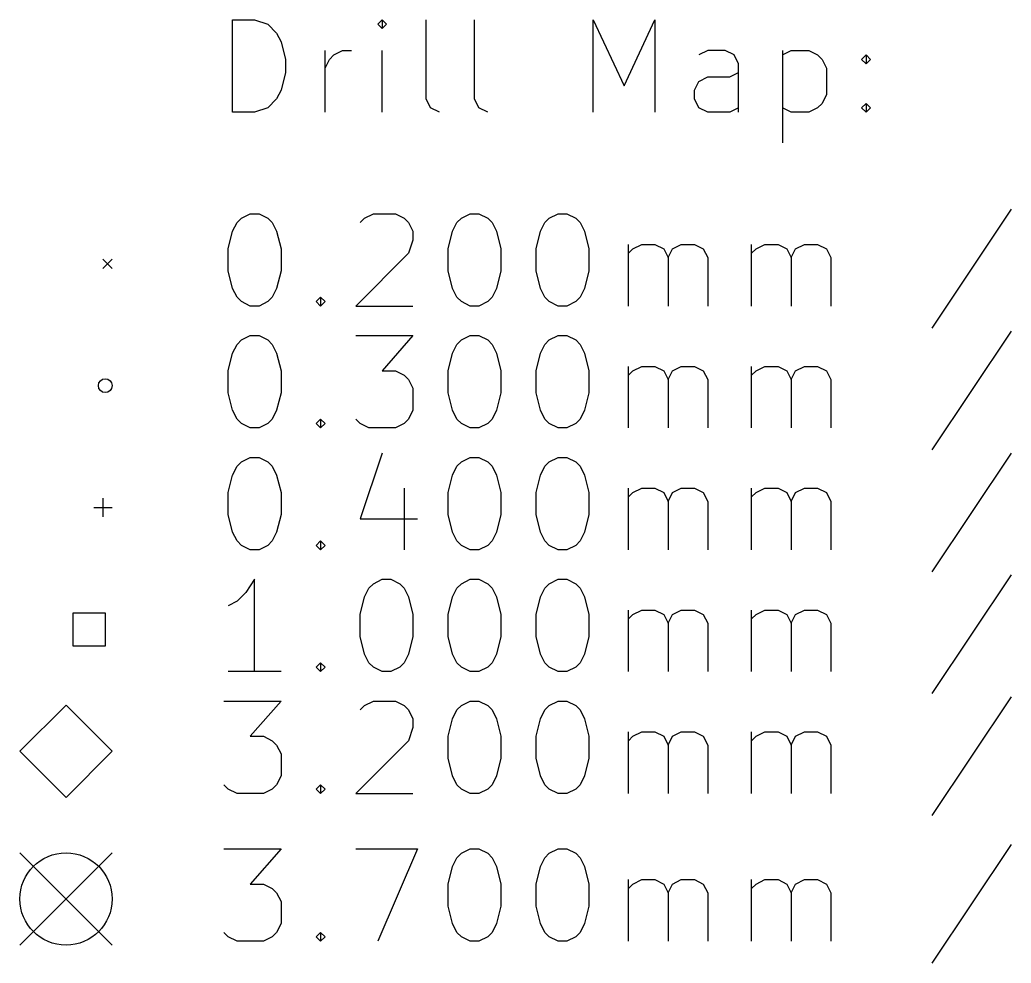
# Model space of a CAD drawing. Extents: x -2 to 90, y -118 to 0.
# Drawn here: x -2.08 to 19.39, y -117.52 to -97.08 of the extents above; entities that cross this region are included whole.
import ezdxf

# ---------------------------------------------------------------- set-up
doc = ezdxf.new("R2010")
doc.units = 0
doc.layers.add('BLACK', color=7, linetype='CONTINUOUS')

msp = doc.modelspace()

# ---------------------------------------------------------------- linework, layer by layer
at = {"layer": 'BLACK', "linetype": 'CONTINUOUS'}
for p, q in [((2.532768, -99.079838), (2.532768, -97.079838)), ((2.532768, -97.079838), (3.008958, -97.079838)), ((3.008958, -97.079838), (3.294673, -97.175076)), ((3.294673, -97.175076), (3.485149, -97.365552)), ((5.770863, -97.079838), (5.675625, -97.175076)), ((5.675625, -97.175076), (5.770863, -97.270314)), ((5.866101, -97.175076), (5.770863, -97.079838)), ((5.770863, -97.079838), (5.770863, -97.270314)), ((5.770863, -97.270314), (5.866101, -97.175076)), ((6.723244, -98.794123), (6.723244, -97.079838)), ((7.770863, -98.794123), (7.770863, -97.079838)), ((10.342292, -99.079838), (10.342292, -97.079838)), ((10.342292, -97.079838), (11.008959, -98.508409)), ((11.008959, -98.508409), (11.675625, -97.079838)), ((11.675625, -97.079838), (11.675625, -99.079838)), ((3.485149, -97.365552), (3.580387, -97.556028)), ((3.580387, -97.556028), (3.675625, -97.93698)), ((4.532768, -99.079838), (4.532768, -97.746504)), ((4.628006, -97.93698), (4.723244, -97.841742)), ((4.723244, -97.841742), (4.91372, -97.746504)), ((4.91372, -97.746504), (5.104197, -97.746504)), ((5.770863, -99.079838), (5.770863, -97.746504)), ((12.818482, -97.746504), (12.628006, -97.841742)), ((13.199435, -97.746504), (12.818482, -97.746504)), ((13.389911, -97.841742), (13.199435, -97.746504)), ((13.485149, -98.032219), (13.389911, -97.841742)), ((14.43753, -97.746504), (14.43753, -99.746504)), ((14.43753, -97.841742), (14.628006, -97.746504)), ((14.628006, -97.746504), (15.008959, -97.746504)), ((15.008959, -97.746504), (15.199435, -97.841742)), ((15.199435, -97.841742), (15.294673, -97.93698)), ((16.151816, -97.93698), (16.247054, -97.841742)), ((16.247054, -97.841742), (16.342292, -97.93698)), ((16.247054, -97.841742), (16.247054, -98.032219)), ((3.675625, -97.93698), (3.675625, -98.222695)), ((4.532768, -98.127457), (4.628006, -97.93698)), ((13.485149, -99.079838), (13.485149, -98.032219)), ((15.294673, -97.93698), (15.389911, -98.127457)), ((16.247054, -98.032219), (16.151816, -97.93698)), ((16.342292, -97.93698), (16.247054, -98.032219)), ((3.675625, -98.222695), (3.580387, -98.603647)), ((13.294673, -98.317933), (13.485149, -98.222695)), ((15.389911, -98.127457), (15.389911, -98.698885)), ((12.532768, -98.603647), (12.628006, -98.413171)), ((12.628006, -98.413171), (12.818482, -98.317933)), ((12.818482, -98.317933), (13.294673, -98.317933)), ((3.580387, -98.603647), (3.485149, -98.794123)), ((12.532768, -98.794123), (12.532768, -98.603647)), ((15.389911, -98.698885), (15.294673, -98.889361)), ((3.485149, -98.794123), (3.294673, -98.9846)), ((6.818482, -98.9846), (6.723244, -98.794123)), ((7.866101, -98.9846), (7.770863, -98.794123)), ((12.628006, -98.9846), (12.532768, -98.794123)), ((15.294673, -98.889361), (15.199435, -98.9846)), ((16.151816, -98.9846), (16.247054, -98.889361)), ((16.247054, -98.889361), (16.342292, -98.9846)), ((16.247054, -98.889361), (16.247054, -99.079838)), ((3.008958, -99.079838), (2.532768, -99.079838)), ((3.294673, -98.9846), (3.008958, -99.079838)), ((7.008958, -99.079838), (6.818482, -98.9846)), ((8.056577, -99.079838), (7.866101, -98.9846)), ((12.818482, -99.079838), (12.628006, -98.9846)), ((13.294673, -99.079838), (12.818482, -99.079838)), ((13.485149, -98.9846), (13.294673, -99.079838)), ((14.628006, -99.079838), (14.43753, -98.9846)), ((15.008959, -99.079838), (14.628006, -99.079838)), ((15.199435, -98.9846), (15.008959, -99.079838)), ((16.247054, -99.079838), (16.151816, -98.9846)), ((16.342292, -98.9846), (16.247054, -99.079838)), ((2.723244, -101.375076), (2.91372, -101.279838)), ((2.91372, -101.279838), (3.104197, -101.279838)), ((3.104197, -101.279838), (3.294673, -101.375076)), ((5.389911, -101.375076), (5.580387, -101.279838)), ((5.580387, -101.279838), (6.056578, -101.279838)), ((6.056578, -101.279838), (6.247054, -101.375076)), ((7.485149, -101.375076), (7.675625, -101.279838)), ((7.675625, -101.279838), (7.866102, -101.279838)), ((7.866102, -101.279838), (8.056578, -101.375076)), ((9.389911, -101.375076), (9.580387, -101.279838)), ((9.580387, -101.279838), (9.770864, -101.279838)), ((9.770864, -101.279838), (9.96134, -101.375076)), ((19.389912, -101.1846), (17.675627, -103.756028)), ((2.532768, -101.66079), (2.628006, -101.470314)), ((2.628006, -101.470314), (2.723244, -101.375076)), ((3.294673, -101.375076), (3.389911, -101.470314)), ((3.389911, -101.470314), (3.485149, -101.66079)), ((5.294673, -101.470314), (5.389911, -101.375076)), ((6.247054, -101.375076), (6.342292, -101.470314)), ((6.342292, -101.470314), (6.43753, -101.66079)), ((7.294673, -101.66079), (7.389911, -101.470314)), ((7.389911, -101.470314), (7.485149, -101.375076)), ((8.056578, -101.375076), (8.151816, -101.470314)), ((8.151816, -101.470314), (8.247054, -101.66079)), ((9.199435, -101.66079), (9.294673, -101.470314)), ((9.294673, -101.470314), (9.389911, -101.375076)), ((9.96134, -101.375076), (10.056578, -101.470314)), ((10.056578, -101.470314), (10.151816, -101.66079)), ((2.43753, -102.041742), (2.532768, -101.66079)), ((3.485149, -101.66079), (3.580387, -102.041742)), ((6.43753, -101.66079), (6.43753, -101.851266)), ((7.199435, -102.041742), (7.294673, -101.66079)), ((8.247054, -101.66079), (8.342292, -102.041742)), ((9.104197, -102.041742), (9.199435, -101.66079)), ((10.151816, -101.66079), (10.247054, -102.041742)), ((6.43753, -101.851266), (6.342292, -102.13698)), ((11.104197, -103.279838), (11.104197, -101.946504)), ((11.199435, -102.041742), (11.389911, -101.946504)), ((11.389911, -101.946504), (11.675626, -101.946504)), ((11.675626, -101.946504), (11.866102, -102.041742)), ((12.056578, -102.041742), (12.247054, -101.946504)), ((12.247054, -101.946504), (12.532768, -101.946504)), ((12.532768, -101.946504), (12.723245, -102.041742)), ((13.770864, -103.279838), (13.770864, -101.946504)), ((13.866102, -102.041742), (14.056578, -101.946504)), ((14.056578, -101.946504), (14.342293, -101.946504)), ((14.342293, -101.946504), (14.532769, -102.041742)), ((14.723245, -102.041742), (14.913721, -101.946504)), ((14.913721, -101.946504), (15.199435, -101.946504)), ((15.199435, -101.946504), (15.389912, -102.041742)), ((2.43753, -102.517933), (2.43753, -102.041742)), ((3.580387, -102.041742), (3.580387, -102.517933)), ((6.342292, -102.13698), (5.199435, -103.279838)), ((7.199435, -102.517933), (7.199435, -102.041742)), ((8.342292, -102.041742), (8.342292, -102.517933)), ((9.104197, -102.517933), (9.104197, -102.041742)), ((10.247054, -102.041742), (10.247054, -102.517933)), ((11.104197, -102.13698), (11.199435, -102.041742)), ((11.866102, -102.041742), (11.96134, -102.232219)), ((11.96134, -102.232219), (12.056578, -102.041742)), ((12.723245, -102.041742), (12.818483, -102.232219)), ((13.770864, -102.13698), (13.866102, -102.041742)), ((14.532769, -102.041742), (14.628007, -102.232219)), ((14.628007, -102.232219), (14.723245, -102.041742)), ((15.389912, -102.041742), (15.48515, -102.232219)), ((-0.275, -102.265), (-0.075, -102.465)), ((-0.075, -102.265), (-0.275, -102.465)), ((11.96134, -102.232219), (11.96134, -103.279838)), ((12.818483, -102.232219), (12.818483, -103.279838)), ((14.628007, -102.232219), (14.628007, -103.279838)), ((15.48515, -102.232219), (15.48515, -103.279838)), ((2.532768, -102.898885), (2.43753, -102.517933)), ((3.580387, -102.517933), (3.485149, -102.898885)), ((7.294673, -102.898885), (7.199435, -102.517933)), ((8.342292, -102.517933), (8.247054, -102.898885)), ((9.199435, -102.898885), (9.104197, -102.517933)), ((10.247054, -102.517933), (10.151816, -102.898885)), ((2.628006, -103.089361), (2.532768, -102.898885)), ((3.485149, -102.898885), (3.389911, -103.089361)), ((7.389911, -103.089361), (7.294673, -102.898885)), ((8.247054, -102.898885), (8.151816, -103.089361)), ((9.294673, -103.089361), (9.199435, -102.898885)), ((10.151816, -102.898885), (10.056578, -103.089361)), ((2.723244, -103.1846), (2.628006, -103.089361)), ((2.91372, -103.279838), (2.723244, -103.1846)), ((3.294673, -103.1846), (3.104197, -103.279838)), ((3.389911, -103.089361), (3.294673, -103.1846)), ((4.342292, -103.1846), (4.43753, -103.089361)), ((4.43753, -103.279838), (4.342292, -103.1846)), ((4.43753, -103.089361), (4.532768, -103.1846)), ((4.43753, -103.089361), (4.43753, -103.279838)), ((4.532768, -103.1846), (4.43753, -103.279838)), ((7.485149, -103.1846), (7.389911, -103.089361)), ((7.675625, -103.279838), (7.485149, -103.1846)), ((8.056578, -103.1846), (7.866102, -103.279838)), ((8.151816, -103.089361), (8.056578, -103.1846)), ((9.389911, -103.1846), (9.294673, -103.089361)), ((9.580387, -103.279838), (9.389911, -103.1846)), ((9.96134, -103.1846), (9.770864, -103.279838)), ((10.056578, -103.089361), (9.96134, -103.1846)), ((3.104197, -103.279838), (2.91372, -103.279838)), ((5.199435, -103.279838), (6.43753, -103.279838)), ((7.866102, -103.279838), (7.675625, -103.279838)), ((9.770864, -103.279838), (9.580387, -103.279838)), ((19.389912, -103.8246), (17.675627, -106.396028)), ((2.628006, -104.110314), (2.723244, -104.015076)), ((2.723244, -104.015076), (2.91372, -103.919838)), ((2.91372, -103.919838), (3.104197, -103.919838)), ((3.104197, -103.919838), (3.294673, -104.015076)), ((3.294673, -104.015076), (3.389911, -104.110314)), ((5.199435, -103.919838), (6.43753, -103.919838)), ((6.43753, -103.919838), (5.770863, -104.681742)), ((7.389911, -104.110314), (7.485149, -104.015076)), ((7.485149, -104.015076), (7.675625, -103.919838)), ((7.675625, -103.919838), (7.866102, -103.919838)), ((7.866102, -103.919838), (8.056578, -104.015076)), ((8.056578, -104.015076), (8.151816, -104.110314)), ((9.294673, -104.110314), (9.389911, -104.015076)), ((9.389911, -104.015076), (9.580387, -103.919838)), ((9.580387, -103.919838), (9.770864, -103.919838)), ((9.770864, -103.919838), (9.96134, -104.015076)), ((9.96134, -104.015076), (10.056578, -104.110314)), ((2.43753, -104.681742), (2.532768, -104.30079)), ((2.532768, -104.30079), (2.628006, -104.110314)), ((3.389911, -104.110314), (3.485149, -104.30079)), ((3.485149, -104.30079), (3.580387, -104.681742)), ((7.199435, -104.681742), (7.294673, -104.30079)), ((7.294673, -104.30079), (7.389911, -104.110314)), ((8.151816, -104.110314), (8.247054, -104.30079)), ((8.247054, -104.30079), (8.342292, -104.681742)), ((9.104197, -104.681742), (9.199435, -104.30079)), ((9.199435, -104.30079), (9.294673, -104.110314)), ((10.056578, -104.110314), (10.151816, -104.30079)), ((10.151816, -104.30079), (10.247054, -104.681742)), ((2.43753, -105.157933), (2.43753, -104.681742)), ((3.580387, -104.681742), (3.580387, -105.157933)), ((5.770863, -104.681742), (6.056578, -104.681742)), ((6.056578, -104.681742), (6.247054, -104.77698)), ((7.199435, -105.157933), (7.199435, -104.681742)), ((8.342292, -104.681742), (8.342292, -105.157933)), ((9.104197, -105.157933), (9.104197, -104.681742)), ((10.247054, -104.681742), (10.247054, -105.157933)), ((11.104197, -105.919838), (11.104197, -104.586504)), ((11.104197, -104.77698), (11.199435, -104.681742)), ((11.199435, -104.681742), (11.389911, -104.586504)), ((11.389911, -104.586504), (11.675626, -104.586504)), ((11.675626, -104.586504), (11.866102, -104.681742)), ((11.866102, -104.681742), (11.96134, -104.872219)), ((11.96134, -104.872219), (12.056578, -104.681742)), ((12.056578, -104.681742), (12.247054, -104.586504)), ((12.247054, -104.586504), (12.532768, -104.586504)), ((12.532768, -104.586504), (12.723245, -104.681742)), ((12.723245, -104.681742), (12.818483, -104.872219)), ((13.770864, -105.919838), (13.770864, -104.586504)), ((13.770864, -104.77698), (13.866102, -104.681742)), ((13.866102, -104.681742), (14.056578, -104.586504)), ((14.056578, -104.586504), (14.342293, -104.586504)), ((14.342293, -104.586504), (14.532769, -104.681742)), ((14.532769, -104.681742), (14.628007, -104.872219)), ((14.628007, -104.872219), (14.723245, -104.681742)), ((14.723245, -104.681742), (14.913721, -104.586504)), ((14.913721, -104.586504), (15.199435, -104.586504)), ((15.199435, -104.586504), (15.389912, -104.681742)), ((15.389912, -104.681742), (15.48515, -104.872219)), ((6.247054, -104.77698), (6.342292, -104.872219)), ((6.342292, -104.872219), (6.43753, -105.062695)), ((11.96134, -104.872219), (11.96134, -105.919838)), ((12.818483, -104.872219), (12.818483, -105.919838)), ((14.628007, -104.872219), (14.628007, -105.919838)), ((15.48515, -104.872219), (15.48515, -105.919838)), ((2.532768, -105.538885), (2.43753, -105.157933)), ((3.580387, -105.157933), (3.485149, -105.538885)), ((6.43753, -105.062695), (6.43753, -105.538885)), ((7.294673, -105.538885), (7.199435, -105.157933)), ((8.342292, -105.157933), (8.247054, -105.538885)), ((9.199435, -105.538885), (9.104197, -105.157933)), ((10.247054, -105.157933), (10.151816, -105.538885)), ((2.628006, -105.729361), (2.532768, -105.538885)), ((3.485149, -105.538885), (3.389911, -105.729361)), ((6.43753, -105.538885), (6.342292, -105.729361)), ((7.389911, -105.729361), (7.294673, -105.538885)), ((8.247054, -105.538885), (8.151816, -105.729361)), ((9.294673, -105.729361), (9.199435, -105.538885)), ((10.151816, -105.538885), (10.056578, -105.729361)), ((2.723244, -105.8246), (2.628006, -105.729361)), ((3.389911, -105.729361), (3.294673, -105.8246)), ((4.342292, -105.8246), (4.43753, -105.729361)), ((4.43753, -105.729361), (4.532768, -105.8246)), ((4.43753, -105.729361), (4.43753, -105.919838)), ((5.294673, -105.8246), (5.199435, -105.729361)), ((6.342292, -105.729361), (6.247054, -105.8246)), ((7.485149, -105.8246), (7.389911, -105.729361)), ((8.151816, -105.729361), (8.056578, -105.8246)), ((9.389911, -105.8246), (9.294673, -105.729361)), ((10.056578, -105.729361), (9.96134, -105.8246)), ((2.91372, -105.919838), (2.723244, -105.8246)), ((3.104197, -105.919838), (2.91372, -105.919838)), ((3.294673, -105.8246), (3.104197, -105.919838)), ((4.43753, -105.919838), (4.342292, -105.8246)), ((4.532768, -105.8246), (4.43753, -105.919838)), ((5.485149, -105.919838), (5.294673, -105.8246)), ((6.056578, -105.919838), (5.485149, -105.919838)), ((6.247054, -105.8246), (6.056578, -105.919838)), ((7.675625, -105.919838), (7.485149, -105.8246)), ((7.866102, -105.919838), (7.675625, -105.919838)), ((8.056578, -105.8246), (7.866102, -105.919838)), ((9.580387, -105.919838), (9.389911, -105.8246)), ((9.770864, -105.919838), (9.580387, -105.919838)), ((9.96134, -105.8246), (9.770864, -105.919838)), ((5.770863, -106.4646), (5.294673, -107.893171)), ((19.389912, -106.4646), (17.675627, -109.036028)), ((2.628006, -106.750314), (2.723244, -106.655076)), ((2.723244, -106.655076), (2.91372, -106.559838)), ((2.91372, -106.559838), (3.104197, -106.559838)), ((3.104197, -106.559838), (3.294673, -106.655076)), ((3.294673, -106.655076), (3.389911, -106.750314)), ((7.389911, -106.750314), (7.485149, -106.655076)), ((7.485149, -106.655076), (7.675625, -106.559838)), ((7.675625, -106.559838), (7.866102, -106.559838)), ((7.866102, -106.559838), (8.056578, -106.655076)), ((8.056578, -106.655076), (8.151816, -106.750314)), ((9.294673, -106.750314), (9.389911, -106.655076)), ((9.389911, -106.655076), (9.580387, -106.559838)), ((9.580387, -106.559838), (9.770864, -106.559838)), ((9.770864, -106.559838), (9.96134, -106.655076)), ((9.96134, -106.655076), (10.056578, -106.750314)), ((2.532768, -106.94079), (2.628006, -106.750314)), ((3.389911, -106.750314), (3.485149, -106.94079)), ((7.294673, -106.94079), (7.389911, -106.750314)), ((8.151816, -106.750314), (8.247054, -106.94079)), ((9.199435, -106.94079), (9.294673, -106.750314)), ((10.056578, -106.750314), (10.151816, -106.94079)), ((2.43753, -107.321742), (2.532768, -106.94079)), ((3.485149, -106.94079), (3.580387, -107.321742)), ((7.199435, -107.321742), (7.294673, -106.94079)), ((8.247054, -106.94079), (8.342292, -107.321742)), ((9.104197, -107.321742), (9.199435, -106.94079)), ((10.151816, -106.94079), (10.247054, -107.321742)), ((2.43753, -107.797933), (2.43753, -107.321742)), ((3.580387, -107.321742), (3.580387, -107.797933)), ((6.247054, -107.226504), (6.247054, -108.559838)), ((7.199435, -107.797933), (7.199435, -107.321742)), ((8.342292, -107.321742), (8.342292, -107.797933)), ((9.104197, -107.797933), (9.104197, -107.321742)), ((10.247054, -107.321742), (10.247054, -107.797933)), ((11.104197, -108.559838), (11.104197, -107.226504)), ((11.104197, -107.41698), (11.199435, -107.321742)), ((11.199435, -107.321742), (11.389911, -107.226504)), ((11.389911, -107.226504), (11.675626, -107.226504)), ((11.675626, -107.226504), (11.866102, -107.321742)), ((11.866102, -107.321742), (11.96134, -107.512219)), ((11.96134, -107.512219), (12.056578, -107.321742)), ((12.056578, -107.321742), (12.247054, -107.226504)), ((12.247054, -107.226504), (12.532768, -107.226504)), ((12.532768, -107.226504), (12.723245, -107.321742)), ((12.723245, -107.321742), (12.818483, -107.512219)), ((13.770864, -108.559838), (13.770864, -107.226504)), ((13.770864, -107.41698), (13.866102, -107.321742)), ((13.866102, -107.321742), (14.056578, -107.226504)), ((14.056578, -107.226504), (14.342293, -107.226504)), ((14.342293, -107.226504), (14.532769, -107.321742)), ((14.532769, -107.321742), (14.628007, -107.512219)), ((14.628007, -107.512219), (14.723245, -107.321742)), ((14.723245, -107.321742), (14.913721, -107.226504)), ((14.913721, -107.226504), (15.199435, -107.226504)), ((15.199435, -107.226504), (15.389912, -107.321742)), ((15.389912, -107.321742), (15.48515, -107.512219)), ((-0.275, -107.445), (-0.275, -107.845)), ((11.96134, -107.512219), (11.96134, -108.559838)), ((12.818483, -107.512219), (12.818483, -108.559838)), ((14.628007, -107.512219), (14.628007, -108.559838)), ((15.48515, -107.512219), (15.48515, -108.559838)), ((-0.475, -107.645), (-0.075, -107.645)), ((2.532768, -108.178885), (2.43753, -107.797933)), ((3.580387, -107.797933), (3.485149, -108.178885)), ((5.294673, -107.893171), (6.532768, -107.893171)), ((7.294673, -108.178885), (7.199435, -107.797933)), ((8.342292, -107.797933), (8.247054, -108.178885)), ((9.199435, -108.178885), (9.104197, -107.797933)), ((10.247054, -107.797933), (10.151816, -108.178885)), ((2.628006, -108.369361), (2.532768, -108.178885)), ((3.485149, -108.178885), (3.389911, -108.369361)), ((7.389911, -108.369361), (7.294673, -108.178885)), ((8.247054, -108.178885), (8.151816, -108.369361)), ((9.294673, -108.369361), (9.199435, -108.178885)), ((10.151816, -108.178885), (10.056578, -108.369361)), ((2.723244, -108.4646), (2.628006, -108.369361)), ((3.389911, -108.369361), (3.294673, -108.4646)), ((4.342292, -108.4646), (4.43753, -108.369361)), ((4.43753, -108.369361), (4.532768, -108.4646)), ((4.43753, -108.369361), (4.43753, -108.559838)), ((7.485149, -108.4646), (7.389911, -108.369361)), ((8.151816, -108.369361), (8.056578, -108.4646)), ((9.389911, -108.4646), (9.294673, -108.369361)), ((10.056578, -108.369361), (9.96134, -108.4646)), ((2.91372, -108.559838), (2.723244, -108.4646)), ((3.104197, -108.559838), (2.91372, -108.559838)), ((3.294673, -108.4646), (3.104197, -108.559838)), ((4.43753, -108.559838), (4.342292, -108.4646)), ((4.532768, -108.4646), (4.43753, -108.559838)), ((7.675625, -108.559838), (7.485149, -108.4646)), ((7.866102, -108.559838), (7.675625, -108.559838)), ((8.056578, -108.4646), (7.866102, -108.559838)), ((9.580387, -108.559838), (9.389911, -108.4646)), ((9.770864, -108.559838), (9.580387, -108.559838)), ((9.96134, -108.4646), (9.770864, -108.559838)), ((3.008958, -109.199838), (2.818482, -109.485552)), ((3.008958, -111.199838), (3.008958, -109.199838)), ((5.580387, -109.295076), (5.770863, -109.199838)), ((5.770863, -109.199838), (5.96134, -109.199838)), ((5.96134, -109.199838), (6.151816, -109.295076)), ((7.485149, -109.295076), (7.675625, -109.199838)), ((7.675625, -109.199838), (7.866102, -109.199838)), ((7.866102, -109.199838), (8.056578, -109.295076)), ((9.389911, -109.295076), (9.580387, -109.199838)), ((9.580387, -109.199838), (9.770864, -109.199838)), ((9.770864, -109.199838), (9.96134, -109.295076)), ((19.389912, -109.1046), (17.675627, -111.676028)), ((5.389911, -109.58079), (5.485149, -109.390314)), ((5.485149, -109.390314), (5.580387, -109.295076)), ((6.151816, -109.295076), (6.247054, -109.390314)), ((6.247054, -109.390314), (6.342292, -109.58079)), ((7.294673, -109.58079), (7.389911, -109.390314)), ((7.389911, -109.390314), (7.485149, -109.295076)), ((8.056578, -109.295076), (8.151816, -109.390314)), ((8.151816, -109.390314), (8.247054, -109.58079)), ((9.199435, -109.58079), (9.294673, -109.390314)), ((9.294673, -109.390314), (9.389911, -109.295076)), ((9.96134, -109.295076), (10.056578, -109.390314)), ((10.056578, -109.390314), (10.151816, -109.58079)), ((2.628006, -109.676028), (2.43753, -109.771266)), ((2.818482, -109.485552), (2.628006, -109.676028)), ((5.294673, -109.961742), (5.389911, -109.58079)), ((6.342292, -109.58079), (6.43753, -109.961742)), ((7.199435, -109.961742), (7.294673, -109.58079)), ((8.247054, -109.58079), (8.342292, -109.961742)), ((9.104197, -109.961742), (9.199435, -109.58079)), ((10.151816, -109.58079), (10.247054, -109.961742)), ((11.104197, -111.199838), (11.104197, -109.866504)), ((11.199435, -109.961742), (11.389911, -109.866504)), ((11.389911, -109.866504), (11.675626, -109.866504)), ((11.675626, -109.866504), (11.866102, -109.961742)), ((12.056578, -109.961742), (12.247054, -109.866504)), ((12.247054, -109.866504), (12.532768, -109.866504)), ((12.532768, -109.866504), (12.723245, -109.961742)), ((13.770864, -111.199838), (13.770864, -109.866504)), ((13.866102, -109.961742), (14.056578, -109.866504)), ((14.056578, -109.866504), (14.342293, -109.866504)), ((14.342293, -109.866504), (14.532769, -109.961742)), ((14.723245, -109.961742), (14.913721, -109.866504)), ((14.913721, -109.866504), (15.199435, -109.866504)), ((15.199435, -109.866504), (15.389912, -109.961742)), ((-0.221443, -109.931443), (-0.928557, -109.931443)), ((-0.928557, -109.931443), (-0.928557, -110.638557)), ((-0.221443, -110.638557), (-0.221443, -109.931443)), ((5.294673, -110.437933), (5.294673, -109.961742)), ((6.43753, -109.961742), (6.43753, -110.437933)), ((7.199435, -110.437933), (7.199435, -109.961742)), ((8.342292, -109.961742), (8.342292, -110.437933)), ((9.104197, -110.437933), (9.104197, -109.961742)), ((10.247054, -109.961742), (10.247054, -110.437933)), ((11.104197, -110.05698), (11.199435, -109.961742)), ((11.866102, -109.961742), (11.96134, -110.152219)), ((11.96134, -110.152219), (12.056578, -109.961742)), ((12.723245, -109.961742), (12.818483, -110.152219)), ((13.770864, -110.05698), (13.866102, -109.961742)), ((14.532769, -109.961742), (14.628007, -110.152219)), ((14.628007, -110.152219), (14.723245, -109.961742)), ((15.389912, -109.961742), (15.48515, -110.152219)), ((11.96134, -110.152219), (11.96134, -111.199838)), ((12.818483, -110.152219), (12.818483, -111.199838)), ((14.628007, -110.152219), (14.628007, -111.199838)), ((15.48515, -110.152219), (15.48515, -111.199838)), ((5.389911, -110.818885), (5.294673, -110.437933)), ((6.43753, -110.437933), (6.342292, -110.818885)), ((7.294673, -110.818885), (7.199435, -110.437933)), ((8.342292, -110.437933), (8.247054, -110.818885)), ((9.199435, -110.818885), (9.104197, -110.437933)), ((10.247054, -110.437933), (10.151816, -110.818885)), ((-0.928557, -110.638557), (-0.221443, -110.638557)), ((5.485149, -111.009361), (5.389911, -110.818885)), ((6.342292, -110.818885), (6.247054, -111.009361)), ((7.389911, -111.009361), (7.294673, -110.818885)), ((8.247054, -110.818885), (8.151816, -111.009361)), ((9.294673, -111.009361), (9.199435, -110.818885)), ((10.151816, -110.818885), (10.056578, -111.009361)), ((4.342292, -111.1046), (4.43753, -111.009361)), ((4.43753, -111.199838), (4.342292, -111.1046)), ((4.43753, -111.009361), (4.532768, -111.1046)), ((4.43753, -111.009361), (4.43753, -111.199838)), ((4.532768, -111.1046), (4.43753, -111.199838)), ((5.580387, -111.1046), (5.485149, -111.009361)), ((5.770863, -111.199838), (5.580387, -111.1046)), ((6.151816, -111.1046), (5.96134, -111.199838)), ((6.247054, -111.009361), (6.151816, -111.1046)), ((7.485149, -111.1046), (7.389911, -111.009361)), ((7.675625, -111.199838), (7.485149, -111.1046)), ((8.056578, -111.1046), (7.866102, -111.199838)), ((8.151816, -111.009361), (8.056578, -111.1046)), ((9.389911, -111.1046), (9.294673, -111.009361)), ((9.580387, -111.199838), (9.389911, -111.1046)), ((9.96134, -111.1046), (9.770864, -111.199838)), ((10.056578, -111.009361), (9.96134, -111.1046)), ((3.580387, -111.199838), (2.43753, -111.199838)), ((5.96134, -111.199838), (5.770863, -111.199838)), ((7.866102, -111.199838), (7.675625, -111.199838)), ((9.770864, -111.199838), (9.580387, -111.199838)), ((19.389912, -111.7446), (17.675627, -114.316028)), ((-1.075, -111.925), (-2.075, -112.925)), ((-0.075, -112.925), (-1.075, -111.925)), ((2.342292, -111.839838), (3.580387, -111.839838)), ((3.580387, -111.839838), (2.91372, -112.601742)), ((5.294673, -112.030314), (5.389911, -111.935076)), ((5.389911, -111.935076), (5.580387, -111.839838)), ((5.580387, -111.839838), (6.056578, -111.839838)), ((6.056578, -111.839838), (6.247054, -111.935076)), ((6.247054, -111.935076), (6.342292, -112.030314)), ((6.342292, -112.030314), (6.43753, -112.22079)), ((7.294673, -112.22079), (7.389911, -112.030314)), ((7.389911, -112.030314), (7.485149, -111.935076)), ((7.485149, -111.935076), (7.675625, -111.839838)), ((7.675625, -111.839838), (7.866102, -111.839838)), ((7.866102, -111.839838), (8.056578, -111.935076)), ((8.056578, -111.935076), (8.151816, -112.030314)), ((8.151816, -112.030314), (8.247054, -112.22079)), ((9.199435, -112.22079), (9.294673, -112.030314)), ((9.294673, -112.030314), (9.389911, -111.935076)), ((9.389911, -111.935076), (9.580387, -111.839838)), ((9.580387, -111.839838), (9.770864, -111.839838)), ((9.770864, -111.839838), (9.96134, -111.935076)), ((9.96134, -111.935076), (10.056578, -112.030314)), ((10.056578, -112.030314), (10.151816, -112.22079)), ((6.43753, -112.22079), (6.43753, -112.411266)), ((7.199435, -112.601742), (7.294673, -112.22079)), ((8.247054, -112.22079), (8.342292, -112.601742)), ((9.104197, -112.601742), (9.199435, -112.22079)), ((10.151816, -112.22079), (10.247054, -112.601742)), ((6.43753, -112.411266), (6.342292, -112.69698)), ((2.91372, -112.601742), (3.199435, -112.601742)), ((3.199435, -112.601742), (3.389911, -112.69698)), ((7.199435, -113.077933), (7.199435, -112.601742)), ((8.342292, -112.601742), (8.342292, -113.077933)), ((9.104197, -113.077933), (9.104197, -112.601742)), ((10.247054, -112.601742), (10.247054, -113.077933)), ((11.104197, -113.839838), (11.104197, -112.506504)), ((11.104197, -112.69698), (11.199435, -112.601742)), ((11.199435, -112.601742), (11.389911, -112.506504)), ((11.389911, -112.506504), (11.675626, -112.506504)), ((11.675626, -112.506504), (11.866102, -112.601742)), ((11.866102, -112.601742), (11.96134, -112.792219)), ((11.96134, -112.792219), (12.056578, -112.601742)), ((12.056578, -112.601742), (12.247054, -112.506504)), ((12.247054, -112.506504), (12.532768, -112.506504)), ((12.532768, -112.506504), (12.723245, -112.601742)), ((12.723245, -112.601742), (12.818483, -112.792219)), ((13.770864, -113.839838), (13.770864, -112.506504)), ((13.770864, -112.69698), (13.866102, -112.601742)), ((13.866102, -112.601742), (14.056578, -112.506504)), ((14.056578, -112.506504), (14.342293, -112.506504)), ((14.342293, -112.506504), (14.532769, -112.601742)), ((14.532769, -112.601742), (14.628007, -112.792219)), ((14.628007, -112.792219), (14.723245, -112.601742)), ((14.723245, -112.601742), (14.913721, -112.506504)), ((14.913721, -112.506504), (15.199435, -112.506504)), ((15.199435, -112.506504), (15.389912, -112.601742)), ((15.389912, -112.601742), (15.48515, -112.792219)), ((3.389911, -112.69698), (3.485149, -112.792219)), ((3.485149, -112.792219), (3.580387, -112.982695)), ((6.342292, -112.69698), (5.199435, -113.839838)), ((11.96134, -112.792219), (11.96134, -113.839838)), ((12.818483, -112.792219), (12.818483, -113.839838)), ((14.628007, -112.792219), (14.628007, -113.839838)), ((15.48515, -112.792219), (15.48515, -113.839838)), ((-2.075, -112.925), (-1.075, -113.925)), ((-1.075, -113.925), (-0.075, -112.925)), ((3.580387, -112.982695), (3.580387, -113.458885)), ((7.294673, -113.458885), (7.199435, -113.077933)), ((8.342292, -113.077933), (8.247054, -113.458885)), ((9.199435, -113.458885), (9.104197, -113.077933)), ((10.247054, -113.077933), (10.151816, -113.458885)), ((3.580387, -113.458885), (3.485149, -113.649361)), ((7.389911, -113.649361), (7.294673, -113.458885)), ((8.247054, -113.458885), (8.151816, -113.649361)), ((9.294673, -113.649361), (9.199435, -113.458885)), ((10.151816, -113.458885), (10.056578, -113.649361)), ((2.43753, -113.7446), (2.342292, -113.649361)), ((2.628006, -113.839838), (2.43753, -113.7446)), ((3.389911, -113.7446), (3.199435, -113.839838)), ((3.485149, -113.649361), (3.389911, -113.7446)), ((4.342292, -113.7446), (4.43753, -113.649361)), ((4.43753, -113.839838), (4.342292, -113.7446)), ((4.43753, -113.649361), (4.532768, -113.7446)), ((4.43753, -113.649361), (4.43753, -113.839838)), ((4.532768, -113.7446), (4.43753, -113.839838)), ((7.485149, -113.7446), (7.389911, -113.649361)), ((7.675625, -113.839838), (7.485149, -113.7446)), ((8.056578, -113.7446), (7.866102, -113.839838)), ((8.151816, -113.649361), (8.056578, -113.7446)), ((9.389911, -113.7446), (9.294673, -113.649361)), ((9.580387, -113.839838), (9.389911, -113.7446)), ((9.96134, -113.7446), (9.770864, -113.839838)), ((10.056578, -113.649361), (9.96134, -113.7446)), ((3.199435, -113.839838), (2.628006, -113.839838)), ((5.199435, -113.839838), (6.43753, -113.839838)), ((7.866102, -113.839838), (7.675625, -113.839838)), ((9.770864, -113.839838), (9.580387, -113.839838)), ((2.342292, -115.039838), (3.580387, -115.039838)), ((3.580387, -115.039838), (2.91372, -115.801742)), ((5.199435, -115.039838), (6.532768, -115.039838)), ((6.532768, -115.039838), (5.675625, -117.039838)), ((7.485149, -115.135076), (7.675625, -115.039838)), ((7.675625, -115.039838), (7.866102, -115.039838)), ((7.866102, -115.039838), (8.056578, -115.135076)), ((9.389911, -115.135076), (9.580387, -115.039838)), ((9.580387, -115.039838), (9.770864, -115.039838)), ((9.770864, -115.039838), (9.96134, -115.135076)), ((19.389912, -114.9446), (17.675627, -117.516028)), ((-2.075, -115.125), (-0.075, -117.125)), ((-0.075, -115.125), (-2.075, -117.125)), ((7.294673, -115.42079), (7.389911, -115.230314)), ((7.389911, -115.230314), (7.485149, -115.135076)), ((8.056578, -115.135076), (8.151816, -115.230314)), ((8.151816, -115.230314), (8.247054, -115.42079)), ((9.199435, -115.42079), (9.294673, -115.230314)), ((9.294673, -115.230314), (9.389911, -115.135076)), ((9.96134, -115.135076), (10.056578, -115.230314)), ((10.056578, -115.230314), (10.151816, -115.42079)), ((7.199435, -115.801742), (7.294673, -115.42079)), ((8.247054, -115.42079), (8.342292, -115.801742)), ((9.104197, -115.801742), (9.199435, -115.42079)), ((10.151816, -115.42079), (10.247054, -115.801742)), ((2.91372, -115.801742), (3.199435, -115.801742)), ((3.199435, -115.801742), (3.389911, -115.89698)), ((3.389911, -115.89698), (3.485149, -115.992219)), ((7.199435, -116.277933), (7.199435, -115.801742)), ((8.342292, -115.801742), (8.342292, -116.277933)), ((9.104197, -116.277933), (9.104197, -115.801742)), ((10.247054, -115.801742), (10.247054, -116.277933)), ((11.104197, -117.039838), (11.104197, -115.706504)), ((11.104197, -115.89698), (11.199435, -115.801742)), ((11.199435, -115.801742), (11.389911, -115.706504)), ((11.389911, -115.706504), (11.675626, -115.706504)), ((11.675626, -115.706504), (11.866102, -115.801742)), ((11.866102, -115.801742), (11.96134, -115.992219)), ((11.96134, -115.992219), (12.056578, -115.801742)), ((12.056578, -115.801742), (12.247054, -115.706504)), ((12.247054, -115.706504), (12.532768, -115.706504)), ((12.532768, -115.706504), (12.723245, -115.801742)), ((12.723245, -115.801742), (12.818483, -115.992219)), ((13.770864, -117.039838), (13.770864, -115.706504)), ((13.770864, -115.89698), (13.866102, -115.801742)), ((13.866102, -115.801742), (14.056578, -115.706504)), ((14.056578, -115.706504), (14.342293, -115.706504)), ((14.342293, -115.706504), (14.532769, -115.801742)), ((14.532769, -115.801742), (14.628007, -115.992219)), ((14.628007, -115.992219), (14.723245, -115.801742)), ((14.723245, -115.801742), (14.913721, -115.706504)), ((14.913721, -115.706504), (15.199435, -115.706504)), ((15.199435, -115.706504), (15.389912, -115.801742)), ((15.389912, -115.801742), (15.48515, -115.992219)), ((3.485149, -115.992219), (3.580387, -116.182695)), ((11.96134, -115.992219), (11.96134, -117.039838)), ((12.818483, -115.992219), (12.818483, -117.039838)), ((14.628007, -115.992219), (14.628007, -117.039838)), ((15.48515, -115.992219), (15.48515, -117.039838)), ((3.580387, -116.182695), (3.580387, -116.658885)), ((7.294673, -116.658885), (7.199435, -116.277933)), ((8.342292, -116.277933), (8.247054, -116.658885)), ((9.199435, -116.658885), (9.104197, -116.277933)), ((10.247054, -116.277933), (10.151816, -116.658885)), ((3.580387, -116.658885), (3.485149, -116.849361)), ((7.389911, -116.849361), (7.294673, -116.658885)), ((8.247054, -116.658885), (8.151816, -116.849361)), ((9.294673, -116.849361), (9.199435, -116.658885)), ((10.151816, -116.658885), (10.056578, -116.849361)), ((2.43753, -116.9446), (2.342292, -116.849361)), ((2.628006, -117.039838), (2.43753, -116.9446)), ((3.389911, -116.9446), (3.199435, -117.039838)), ((3.485149, -116.849361), (3.389911, -116.9446)), ((4.342292, -116.9446), (4.43753, -116.849361)), ((4.43753, -117.039838), (4.342292, -116.9446)), ((4.43753, -116.849361), (4.532768, -116.9446)), ((4.43753, -116.849361), (4.43753, -117.039838)), ((4.532768, -116.9446), (4.43753, -117.039838)), ((7.485149, -116.9446), (7.389911, -116.849361)), ((7.675625, -117.039838), (7.485149, -116.9446)), ((8.056578, -116.9446), (7.866102, -117.039838)), ((8.151816, -116.849361), (8.056578, -116.9446)), ((9.389911, -116.9446), (9.294673, -116.849361)), ((9.580387, -117.039838), (9.389911, -116.9446)), ((9.96134, -116.9446), (9.770864, -117.039838)), ((10.056578, -116.849361), (9.96134, -116.9446)), ((3.199435, -117.039838), (2.628006, -117.039838)), ((7.866102, -117.039838), (7.675625, -117.039838)), ((9.770864, -117.039838), (9.580387, -117.039838))]:
    msp.add_line(p, q, dxfattribs=at)
at = {"layer": 'BLACK'}
for centre, radius in [((-0.225, -105.005), 0.15), ((-1.075, -116.125), 1)]:
    msp.add_circle(centre, radius, dxfattribs=at)

doc.saveas('drawing.dxf')
